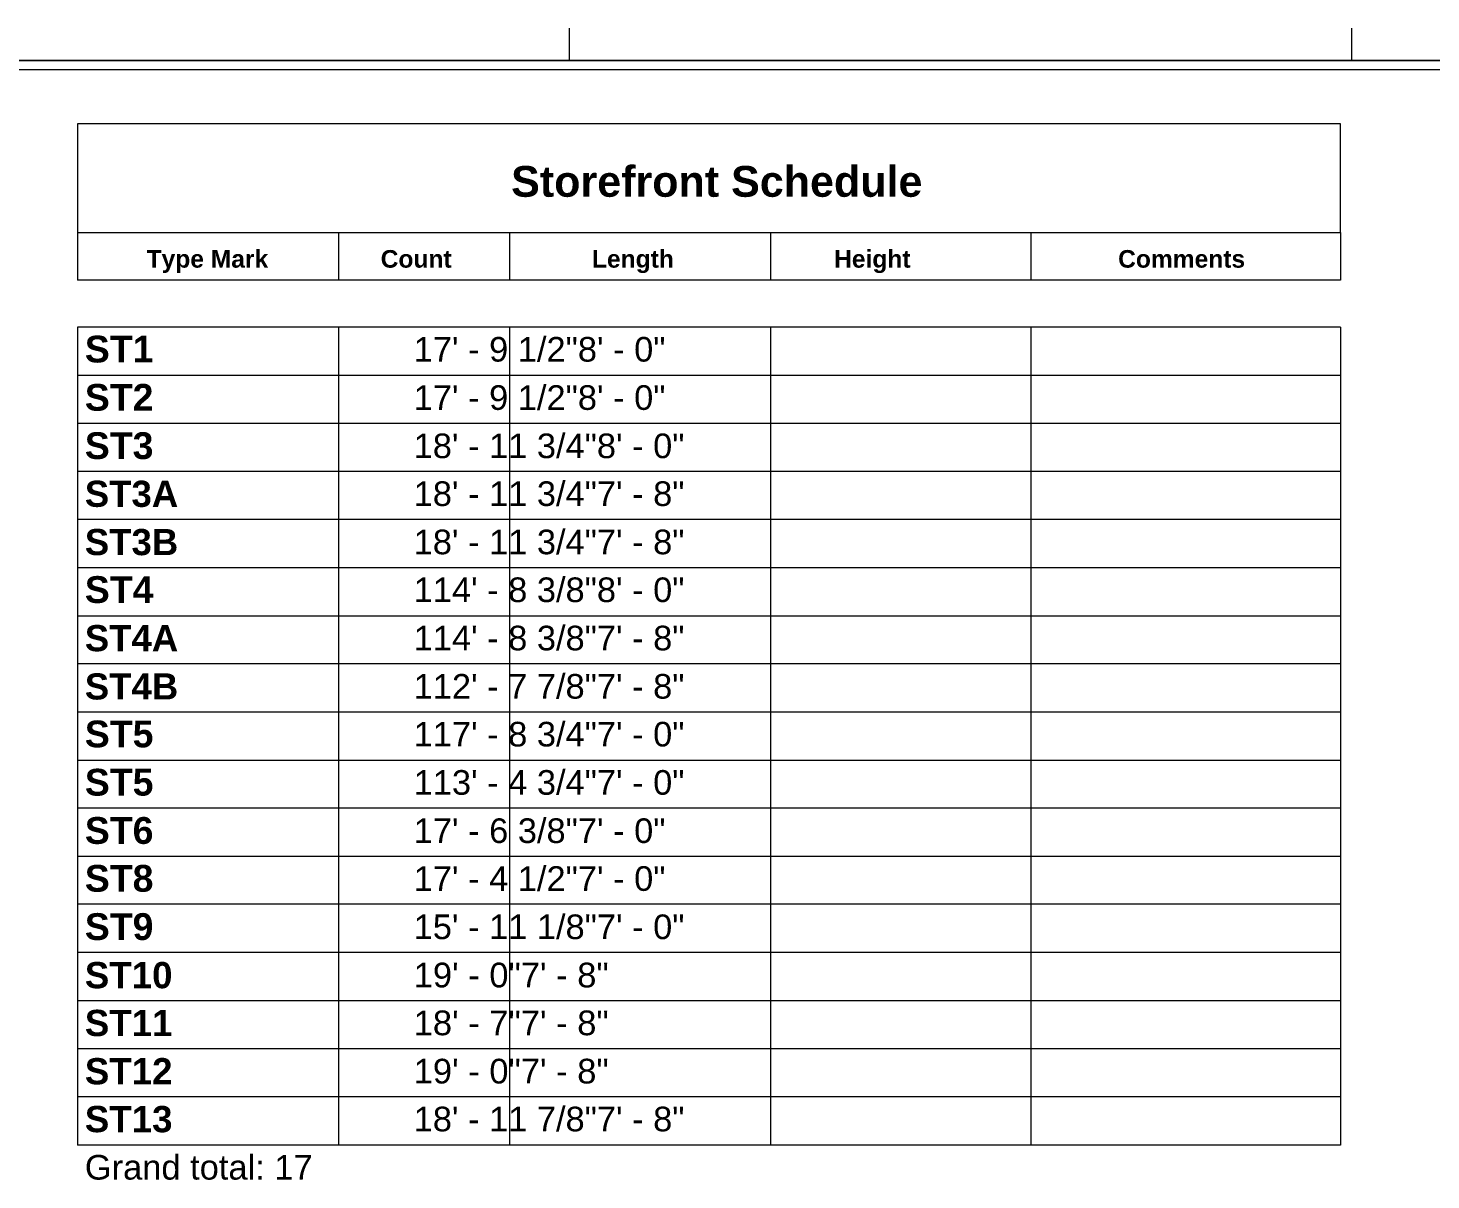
# Model space of a CAD drawing. Header units: inches. Extents: x -6061 to 13621, y -296 to 7483.
# Drawn here: x 669.5 to 927.8, y 3383.7 to 3595.8 of the extents above; entities that cross this region are included whole.
import ezdxf

# ---------------------------------------------------------------- set-up
doc = ezdxf.new("R2010")
doc.units = ezdxf.units.IN
doc.header["$MEASUREMENT"] = 0
doc.layers.get('0').update_dxf_attribs({"linetype": 'CONTINUOUS'})
doc.styles.add('Arial$001H0', font='arial.ttf')
doc.styles.add('Arial$101H0', font='arialbd.ttf')

msp = doc.modelspace()

# ---------------------------------------------------------------- linework, layer by layer
at = {"color": 8, "linetype": 'Continuous', "lineweight": 9, "true_color": 0x7f7f7f}
for p, q in [((769.14275, 3589.79247), (769.14275, 3595.79926)), ((913.22556, 3589.79247), (913.22556, 3595.79926)), ((-245.36358, 3589.79247), (1201.31108, 3589.79247))]:
    msp.add_line(p, q, dxfattribs=at)
at = {"color": 7, "linetype": 'Continuous', "lineweight": 9, "true_color": 0x000007}
for p, q in [((1201.31108, 3589.79247), (-239.35679, 3589.79247)), ((-237.75498, 3588.19066), (1200.10972, 3588.19066)), ((678.5604, 3578.17935), (678.5604, 3558.15673)), ((911.14321, 3578.17935), (678.5604, 3578.17935)), ((911.14321, 3558.15673), (911.14321, 3578.17935)), ((678.5604, 3558.15673), (678.5604, 3549.34677)), ((678.5604, 3558.15673), (911.14321, 3558.15673)), ((726.6147, 3558.15673), (726.6147, 3549.34677)), ((758.09027, 3558.15673), (758.09027, 3549.34677)), ((806.14456, 3558.15673), (806.14456, 3549.34677)), ((854.11877, 3558.15673), (854.11877, 3549.34677)), ((911.14321, 3558.15673), (911.14321, 3549.34677)), ((726.6147, 3549.34677), (678.5604, 3549.34677)), ((758.09027, 3549.34677), (726.6147, 3549.34677)), ((806.14456, 3549.34677), (758.09027, 3549.34677)), ((854.11877, 3549.34677), (806.14456, 3549.34677)), ((911.14321, 3549.34677), (854.11877, 3549.34677)), ((726.6147, 3540.697), (678.5604, 3540.697)), ((678.5604, 3540.697), (678.5604, 3531.80695)), ((758.09027, 3540.697), (726.6147, 3540.697)), ((726.6147, 3540.697), (726.6147, 3531.80695)), ((806.14456, 3540.697), (758.09027, 3540.697)), ((758.09027, 3540.697), (758.09027, 3531.80695)), ((854.11877, 3540.697), (806.14456, 3540.697)), ((806.14456, 3540.697), (806.14456, 3531.80695)), ((911.14321, 3540.697), (854.11877, 3540.697)), ((854.11877, 3540.697), (854.11877, 3531.80695)), ((911.14321, 3540.697), (911.14321, 3531.80695)), ((726.6147, 3531.80695), (678.5604, 3531.80695)), ((678.5604, 3531.80695), (678.5604, 3522.997)), ((758.09027, 3531.80695), (726.6147, 3531.80695)), ((726.6147, 3531.80695), (726.6147, 3522.997)), ((806.14456, 3531.80695), (758.09027, 3531.80695)), ((758.09027, 3531.80695), (758.09027, 3522.997)), ((854.11877, 3531.80695), (806.14456, 3531.80695)), ((806.14456, 3531.80695), (806.14456, 3522.997)), ((911.14321, 3531.80695), (854.11877, 3531.80695)), ((854.11877, 3531.80695), (854.11877, 3522.997)), ((911.14321, 3531.80695), (911.14321, 3522.997)), ((726.6147, 3522.997), (678.5604, 3522.997)), ((678.5604, 3522.997), (678.5604, 3514.10695)), ((758.09027, 3522.997), (726.6147, 3522.997)), ((726.6147, 3522.997), (726.6147, 3514.10695)), ((806.14456, 3522.997), (758.09027, 3522.997)), ((758.09027, 3522.997), (758.09027, 3514.10695)), ((854.11877, 3522.997), (806.14456, 3522.997)), ((806.14456, 3522.997), (806.14456, 3514.10695)), ((911.14321, 3522.997), (854.11877, 3522.997)), ((854.11877, 3522.997), (854.11877, 3514.10695)), ((911.14321, 3522.997), (911.14321, 3514.10695)), ((726.6147, 3514.10695), (678.5604, 3514.10695)), ((678.5604, 3514.10695), (678.5604, 3505.297)), ((758.09027, 3514.10695), (726.6147, 3514.10695)), ((726.6147, 3514.10695), (726.6147, 3505.297)), ((806.14456, 3514.10695), (758.09027, 3514.10695)), ((758.09027, 3514.10695), (758.09027, 3505.297)), ((854.11877, 3514.10695), (806.14456, 3514.10695)), ((806.14456, 3514.10695), (806.14456, 3505.297)), ((911.14321, 3514.10695), (854.11877, 3514.10695)), ((854.11877, 3514.10695), (854.11877, 3505.297)), ((911.14321, 3514.10695), (911.14321, 3505.297)), ((726.6147, 3505.297), (678.5604, 3505.297)), ((678.5604, 3505.297), (678.5604, 3496.40695)), ((758.09027, 3505.297), (726.6147, 3505.297)), ((726.6147, 3505.297), (726.6147, 3496.40695)), ((806.14456, 3505.297), (758.09027, 3505.297)), ((758.09027, 3505.297), (758.09027, 3496.40695)), ((854.11877, 3505.297), (806.14456, 3505.297)), ((806.14456, 3505.297), (806.14456, 3496.40695)), ((911.14321, 3505.297), (854.11877, 3505.297)), ((854.11877, 3505.297), (854.11877, 3496.40695)), ((911.14321, 3505.297), (911.14321, 3496.40695)), ((726.6147, 3496.40695), (678.5604, 3496.40695)), ((678.5604, 3496.40695), (678.5604, 3487.51691)), ((758.09027, 3496.40695), (726.6147, 3496.40695)), ((726.6147, 3496.40695), (726.6147, 3487.51691)), ((806.14456, 3496.40695), (758.09027, 3496.40695)), ((758.09027, 3496.40695), (758.09027, 3487.51691)), ((854.11877, 3496.40695), (806.14456, 3496.40695)), ((806.14456, 3496.40695), (806.14456, 3487.51691)), ((911.14321, 3496.40695), (854.11877, 3496.40695)), ((854.11877, 3496.40695), (854.11877, 3487.51691)), ((911.14321, 3496.40695), (911.14321, 3487.51691)), ((726.6147, 3487.51691), (678.5604, 3487.51691)), ((678.5604, 3487.51691), (678.5604, 3478.70695)), ((758.09027, 3487.51691), (726.6147, 3487.51691)), ((726.6147, 3487.51691), (726.6147, 3478.70695)), ((806.14456, 3487.51691), (758.09027, 3487.51691)), ((758.09027, 3487.51691), (758.09027, 3478.70695)), ((854.11877, 3487.51691), (806.14456, 3487.51691)), ((806.14456, 3487.51691), (806.14456, 3478.70695)), ((911.14321, 3487.51691), (854.11877, 3487.51691)), ((854.11877, 3487.51691), (854.11877, 3478.70695)), ((911.14321, 3487.51691), (911.14321, 3478.70695)), ((726.6147, 3478.70695), (678.5604, 3478.70695)), ((678.5604, 3478.70695), (678.5604, 3469.81691)), ((758.09027, 3478.70695), (726.6147, 3478.70695)), ((726.6147, 3478.70695), (726.6147, 3469.81691)), ((806.14456, 3478.70695), (758.09027, 3478.70695)), ((758.09027, 3478.70695), (758.09027, 3469.81691)), ((854.11877, 3478.70695), (806.14456, 3478.70695)), ((806.14456, 3478.70695), (806.14456, 3469.81691)), ((911.14321, 3478.70695), (854.11877, 3478.70695)), ((854.11877, 3478.70695), (854.11877, 3469.81691)), ((911.14321, 3478.70695), (911.14321, 3469.81691)), ((726.6147, 3469.81691), (678.5604, 3469.81691)), ((678.5604, 3469.81691), (678.5604, 3460.92686)), ((758.09027, 3469.81691), (726.6147, 3469.81691)), ((726.6147, 3469.81691), (726.6147, 3460.92686)), ((806.14456, 3469.81691), (758.09027, 3469.81691)), ((758.09027, 3469.81691), (758.09027, 3460.92686)), ((854.11877, 3469.81691), (806.14456, 3469.81691)), ((806.14456, 3469.81691), (806.14456, 3460.92686)), ((911.14321, 3469.81691), (854.11877, 3469.81691)), ((854.11877, 3469.81691), (854.11877, 3460.92686)), ((911.14321, 3469.81691), (911.14321, 3460.92686)), ((726.6147, 3460.92686), (678.5604, 3460.92686)), ((678.5604, 3460.92686), (678.5604, 3452.11691)), ((758.09027, 3460.92686), (726.6147, 3460.92686)), ((726.6147, 3460.92686), (726.6147, 3452.11691)), ((806.14456, 3460.92686), (758.09027, 3460.92686)), ((758.09027, 3460.92686), (758.09027, 3452.11691)), ((854.11877, 3460.92686), (806.14456, 3460.92686)), ((806.14456, 3460.92686), (806.14456, 3452.11691)), ((911.14321, 3460.92686), (854.11877, 3460.92686)), ((854.11877, 3460.92686), (854.11877, 3452.11691)), ((911.14321, 3460.92686), (911.14321, 3452.11691)), ((726.6147, 3452.11691), (678.5604, 3452.11691)), ((678.5604, 3452.11691), (678.5604, 3443.22686)), ((758.09027, 3452.11691), (726.6147, 3452.11691)), ((726.6147, 3452.11691), (726.6147, 3443.22686)), ((806.14456, 3452.11691), (758.09027, 3452.11691)), ((758.09027, 3452.11691), (758.09027, 3443.22686)), ((854.11877, 3452.11691), (806.14456, 3452.11691)), ((806.14456, 3452.11691), (806.14456, 3443.22686)), ((911.14321, 3452.11691), (854.11877, 3452.11691)), ((854.11877, 3452.11691), (854.11877, 3443.22686)), ((911.14321, 3452.11691), (911.14321, 3443.22686)), ((726.6147, 3443.22686), (678.5604, 3443.22686)), ((678.5604, 3443.22686), (678.5604, 3434.41691)), ((758.09027, 3443.22686), (726.6147, 3443.22686)), ((726.6147, 3443.22686), (726.6147, 3434.41691)), ((806.14456, 3443.22686), (758.09027, 3443.22686)), ((758.09027, 3443.22686), (758.09027, 3434.41691)), ((854.11877, 3443.22686), (806.14456, 3443.22686)), ((806.14456, 3443.22686), (806.14456, 3434.41691)), ((911.14321, 3443.22686), (854.11877, 3443.22686)), ((854.11877, 3443.22686), (854.11877, 3434.41691)), ((911.14321, 3443.22686), (911.14321, 3434.41691)), ((726.6147, 3434.41691), (678.5604, 3434.41691)), ((678.5604, 3434.41691), (678.5604, 3425.52686)), ((758.09027, 3434.41691), (726.6147, 3434.41691)), ((726.6147, 3434.41691), (726.6147, 3425.52686)), ((806.14456, 3434.41691), (758.09027, 3434.41691)), ((758.09027, 3434.41691), (758.09027, 3425.52686)), ((854.11877, 3434.41691), (806.14456, 3434.41691)), ((806.14456, 3434.41691), (806.14456, 3425.52686)), ((911.14321, 3434.41691), (854.11877, 3434.41691)), ((854.11877, 3434.41691), (854.11877, 3425.52686)), ((911.14321, 3434.41691), (911.14321, 3425.52686)), ((726.6147, 3425.52686), (678.5604, 3425.52686)), ((678.5604, 3425.52686), (678.5604, 3416.63682)), ((758.09027, 3425.52686), (726.6147, 3425.52686)), ((726.6147, 3425.52686), (726.6147, 3416.63682)), ((806.14456, 3425.52686), (758.09027, 3425.52686)), ((758.09027, 3425.52686), (758.09027, 3416.63682)), ((854.11877, 3425.52686), (806.14456, 3425.52686)), ((806.14456, 3425.52686), (806.14456, 3416.63682)), ((911.14321, 3425.52686), (854.11877, 3425.52686)), ((854.11877, 3425.52686), (854.11877, 3416.63682)), ((911.14321, 3425.52686), (911.14321, 3416.63682)), ((726.6147, 3416.63682), (678.5604, 3416.63682)), ((678.5604, 3416.63682), (678.5604, 3407.82686)), ((758.09027, 3416.63682), (726.6147, 3416.63682)), ((726.6147, 3416.63682), (726.6147, 3407.82686)), ((806.14456, 3416.63682), (758.09027, 3416.63682)), ((758.09027, 3416.63682), (758.09027, 3407.82686)), ((854.11877, 3416.63682), (806.14456, 3416.63682)), ((806.14456, 3416.63682), (806.14456, 3407.82686)), ((911.14321, 3416.63682), (854.11877, 3416.63682)), ((854.11877, 3416.63682), (854.11877, 3407.82686)), ((911.14321, 3416.63682), (911.14321, 3407.82686)), ((726.6147, 3407.82686), (678.5604, 3407.82686)), ((678.5604, 3407.82686), (678.5604, 3398.93682)), ((758.09027, 3407.82686), (726.6147, 3407.82686)), ((726.6147, 3407.82686), (726.6147, 3398.93682)), ((806.14456, 3407.82686), (758.09027, 3407.82686)), ((758.09027, 3407.82686), (758.09027, 3398.93682)), ((854.11877, 3407.82686), (806.14456, 3407.82686)), ((806.14456, 3407.82686), (806.14456, 3398.93682)), ((911.14321, 3407.82686), (854.11877, 3407.82686)), ((854.11877, 3407.82686), (854.11877, 3398.93682)), ((911.14321, 3407.82686), (911.14321, 3398.93682)), ((726.6147, 3398.93682), (678.5604, 3398.93682)), ((678.5604, 3398.93682), (678.5604, 3390.04677)), ((758.09027, 3398.93682), (726.6147, 3398.93682)), ((726.6147, 3398.93682), (726.6147, 3390.04677)), ((806.14456, 3398.93682), (758.09027, 3398.93682)), ((758.09027, 3398.93682), (758.09027, 3390.04677)), ((854.11877, 3398.93682), (806.14456, 3398.93682)), ((806.14456, 3398.93682), (806.14456, 3390.04677)), ((911.14321, 3398.93682), (854.11877, 3398.93682)), ((854.11877, 3398.93682), (854.11877, 3390.04677)), ((911.14321, 3398.93682), (911.14321, 3390.04677)), ((726.6147, 3390.04677), (678.5604, 3390.04677)), ((758.09027, 3390.04677), (726.6147, 3390.04677)), ((806.14456, 3390.04677), (758.09027, 3390.04677)), ((854.11877, 3390.04677), (806.14456, 3390.04677)), ((911.14321, 3390.04677), (854.11877, 3390.04677))]:
    msp.add_line(p, q, dxfattribs=at)

# ---------------------------------------------------------------- texts
at = {"color": 7, "true_color": 0x000007}
for s, height, style, p in [('Storefront Schedule', 5.6729945, 'Arial$101H0', (758.41026, 3564.7237)), ('Type Mark', 3.239646, 'Arial$101H0', (691.29441, 3551.669)), ('Count', 3.239646, 'Arial$101H0', (734.39678, 3551.669)), ('Length', 3.239646, 'Arial$101H0', (773.28837, 3551.669)), ('Height', 3.239646, 'Arial$101H0', (817.87443, 3551.669)), ('Comments', 3.239646, 'Arial$101H0', (870.17264, 3551.669)), ('ST1', 4.931398, 'Arial$101H0', (679.92154, 3534.20925)), ('17\' - 9 1/2"8\' - 0"', 4.5358377, 'Arial$001H0', (740.46993, 3534.36943)), ('ST2', 4.931398, 'Arial$101H0', (679.92154, 3525.31921)), ('17\' - 9 1/2"8\' - 0"', 4.5358377, 'Arial$001H0', (740.46993, 3525.47939)), ('ST3', 4.931398, 'Arial$101H0', (679.92154, 3516.42917)), ('18\' - 11 3/4"8\' - 0"', 4.5332277, 'Arial$001H0', (740.46993, 3516.58935)), ('ST3A', 4.815271, 'Arial$101H0', (679.92154, 3507.61922)), ('18\' - 11 3/4"7\' - 8"', 4.5332277, 'Arial$001H0', (740.46993, 3507.7794)), ('ST3B', 4.815271, 'Arial$101H0', (679.92154, 3498.72918)), ('18\' - 11 3/4"7\' - 8"', 4.5332277, 'Arial$001H0', (740.46993, 3498.88936)), ('ST4', 4.931398, 'Arial$101H0', (679.92154, 3489.91922)), ('114\' - 8 3/8"8\' - 0"', 4.5332277, 'Arial$001H0', (740.46993, 3490.0794)), ('ST4A', 4.815271, 'Arial$101H0', (679.92154, 3481.02918)), ('114\' - 8 3/8"7\' - 8"', 4.5332277, 'Arial$001H0', (740.46993, 3481.18936)), ('ST4B', 4.815271, 'Arial$101H0', (679.92154, 3472.13914)), ('112\' - 7 7/8"7\' - 8"', 4.5332277, 'Arial$001H0', (740.46993, 3472.29932)), ('ST5', 4.931398, 'Arial$101H0', (679.92154, 3463.32919)), ('117\' - 8 3/4"7\' - 0"', 4.5332277, 'Arial$001H0', (740.46993, 3463.48937)), ('ST5', 4.931398, 'Arial$101H0', (679.92154, 3454.43914)), ('113\' - 4 3/4"7\' - 0"', 4.5332277, 'Arial$001H0', (740.46993, 3454.59932)), ('ST6', 4.931398, 'Arial$101H0', (679.92154, 3445.5491)), ('17\' - 6 3/8"7\' - 0"', 4.5358377, 'Arial$001H0', (740.46993, 3445.70928)), ('ST8', 4.931398, 'Arial$101H0', (679.92154, 3436.73915)), ('17\' - 4 1/2"7\' - 0"', 4.5358377, 'Arial$001H0', (740.46993, 3436.89933)), ('ST9', 4.931398, 'Arial$101H0', (679.92154, 3427.84911)), ('15\' - 11 1/8"7\' - 0"', 4.5332277, 'Arial$001H0', (740.46993, 3428.0093)), ('ST10', 4.834858, 'Arial$101H0', (679.92154, 3418.95907)), ('19\' - 0"7\' - 8"', 4.5491618, 'Arial$001H0', (740.46993, 3419.11926)), ('ST11', 4.834858, 'Arial$101H0', (679.92154, 3410.14913)), ('18\' - 7"7\' - 8"', 4.5491618, 'Arial$001H0', (740.46993, 3410.30931)), ('ST12', 4.834858, 'Arial$101H0', (679.92154, 3401.25909)), ('19\' - 0"7\' - 8"', 4.5491618, 'Arial$001H0', (740.46993, 3401.41927)), ('ST13', 4.834858, 'Arial$101H0', (679.92154, 3392.44914)), ('18\' - 11 7/8"7\' - 8"', 4.5332277, 'Arial$001H0', (740.46993, 3392.60932)), ('Grand total: 17', 4.539904, 'Arial$001H0', (679.92154, 3383.71928))]:
    msp.add_text(s, height=height, dxfattribs=dict(at, style=style)).set_placement(p)

doc.saveas('drawing.dxf')
